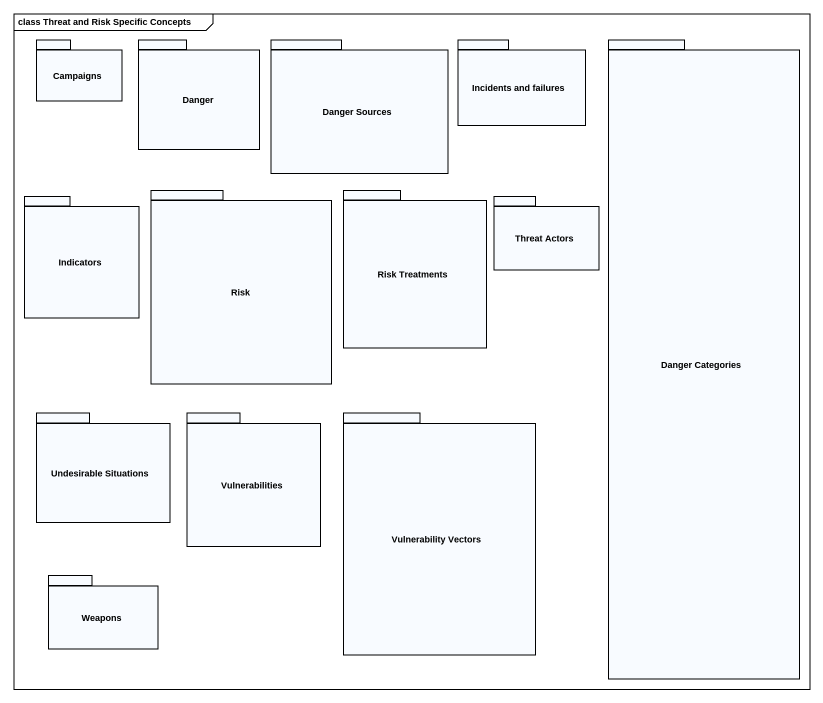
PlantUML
@startuml
mainframe class Threat and Risk Specific Concepts
package Campaigns {
}
package Danger {
}
package "Danger Sources" as Danger_Sources {
}
package "Incidents and failures" as Incidents_and_failures {
}
package "Danger Categories" as Danger_Categories {
}
package Indicators {
}
package Risk {
}
package "Risk Treatments" as Risk_Treatments {
}
package "Threat Actors" as Threat_Actors {
}
package "Undesirable Situations" as Undesirable_Situations {
}
package Vulnerabilities {
}
package "Vulnerability Vectors" as Vulnerability_Vectors {
}
package Weapons {
}
@enduml
